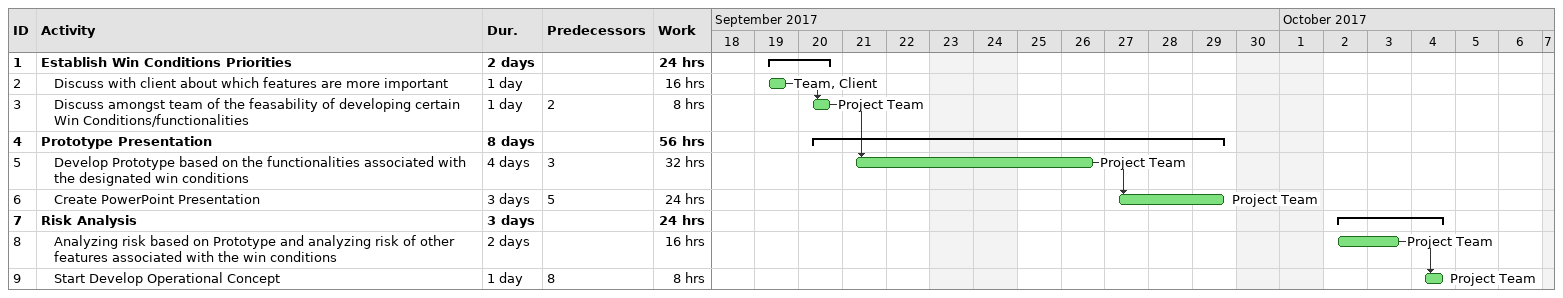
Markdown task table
| ID | Level | Task | Duration | Start | Finish | Predecessors | Resources | Work (h) |
|---|---|---|---|---|---|---|---|---|
| 1 | 1 | **Establish Win Conditions Priorities** | 2d | 2017-09-19 | 2017-09-20 |  |  | 24 |
| 2 | 2 | Discuss with client about which features are more important | 1d | 2017-09-19 | 2017-09-19 |  | Team, Client | 16 |
| 3 | 2 | Discuss amongst team of the feasability of developing certain Win Conditions/functionalities | 1d | 2017-09-20 | 2017-09-20 | 2 | Project Team | 8 |
| 4 | 1 | **Prototype Presentation** | 8d | 2017-09-20 | 2017-09-29 |  |  | 56 |
| 5 | 2 | Develop Prototype based on the functionalities associated with the designated win conditions | 4d | 2017-09-21 | 2017-09-26 | 3 | Project Team | 32 |
| 6 | 2 | Create PowerPoint Presentation | 3d | 2017-09-27 | 2017-09-29 | 5 | Project Team | 24 |
| 7 | 1 | **Risk Analysis** | 3d | 2017-10-02 | 2017-10-04 |  |  | 24 |
| 8 | 2 | Analyzing risk based on Prototype and analyzing risk of other features associated with the win conditions | 2d | 2017-10-02 | 2017-10-03 |  | Project Team | 16 |
| 9 | 2 | Start Develop Operational Concept | 1d | 2017-10-04 | 2017-10-04 | 8 | Project Team | 8 |
